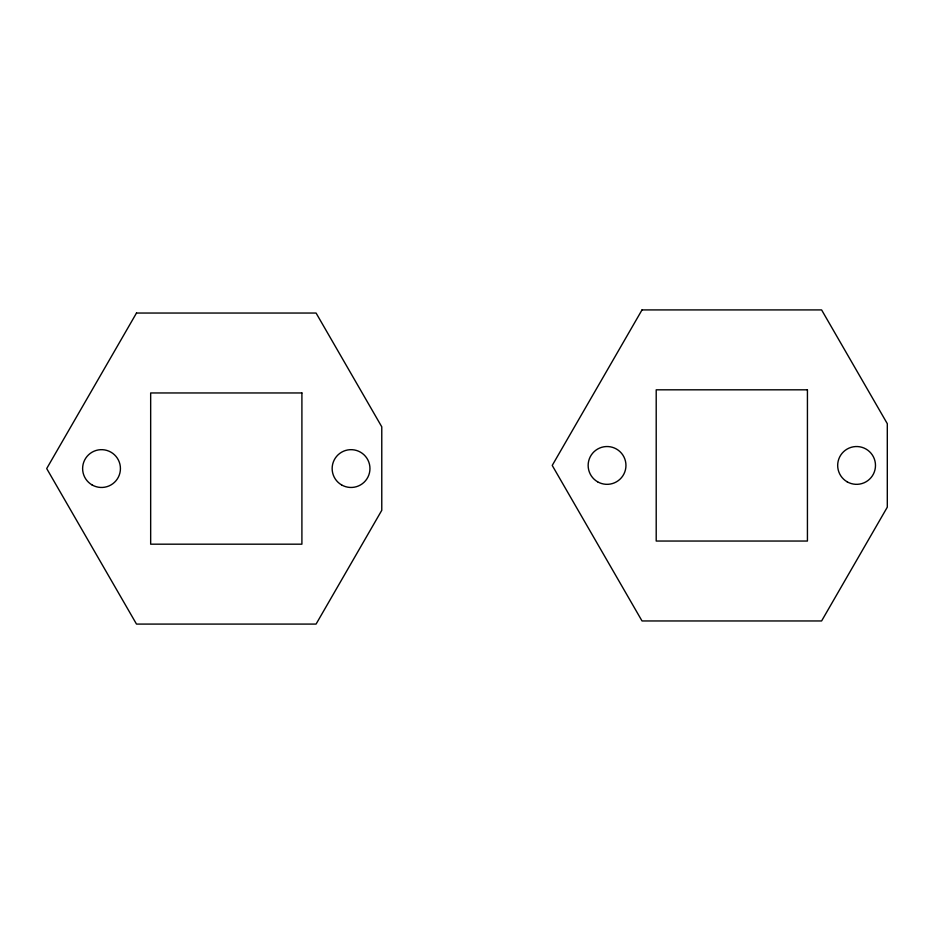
<?xml version="1.0" encoding="UTF-8"?>
<svg xmlns="http://www.w3.org/2000/svg" width="934" height="934" viewBox="0 0 934 934"><rect width="100%" height="100%" fill="white"/><g stroke="black" fill="none" stroke-linecap="round" stroke-linejoin="round"><path stroke-width="1.4" d="M136.492 313.042L46.7 468.564L136.492 624.087L316.077 624.087L381.772 510.314L381.772 426.826L316.077 313.042L136.492 313.042M642.02 309.913L552.227 465.436L642.02 620.958L821.605 620.958L887.3 507.174L887.3 423.686L821.605 309.913L642.02 309.913M807.431 389.817L656.205 389.817L656.205 541.043L807.431 541.043L807.431 389.817M301.904 392.957L150.666 392.957L150.666 544.183L301.904 544.183L301.904 392.957M92.069 484.933A18.902 18.902 0 0 0 120.428 468.564A18.902 18.902 0 0 0 92.069 452.196A18.902 18.902 0 0 0 92.069 484.933M341.599 484.933A18.902 18.902 0 0 0 369.957 468.564A18.902 18.902 0 0 0 341.599 452.196A18.902 18.902 0 0 0 341.599 484.933M597.597 481.804A18.902 18.902 0 0 0 625.955 465.436A18.902 18.902 0 0 0 597.597 449.067A18.902 18.902 0 0 0 597.597 481.804M847.126 481.804A18.902 18.902 0 0 0 875.485 465.436A18.902 18.902 0 0 0 847.126 449.067A18.902 18.902 0 0 0 847.126 481.804"/></g></svg>
